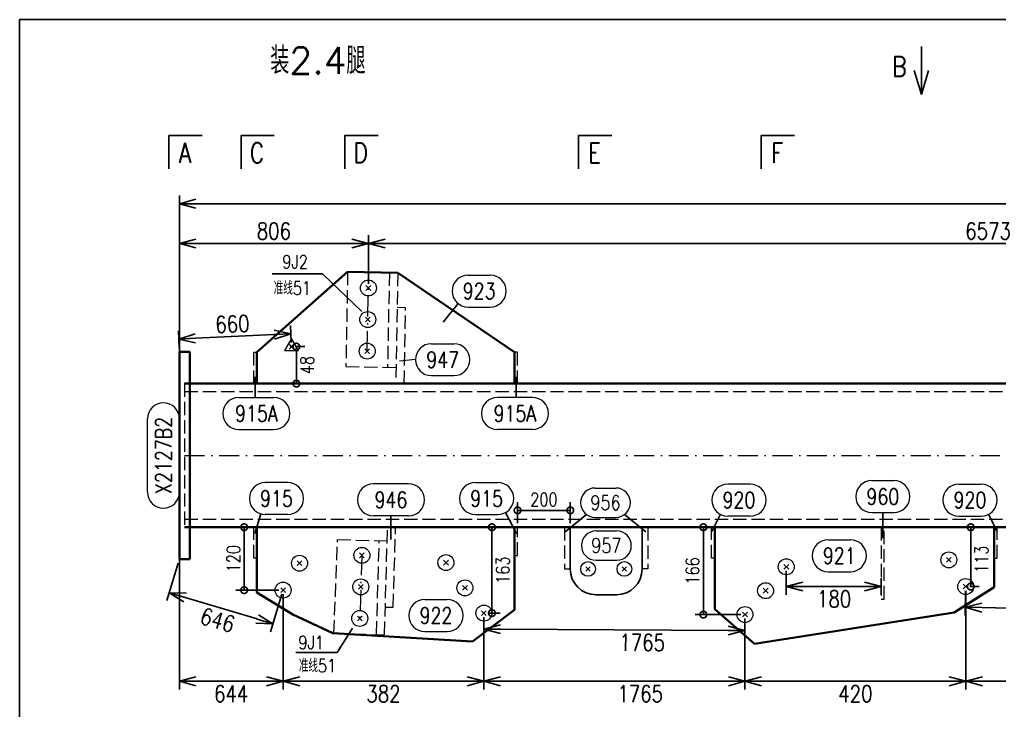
# Model space of a CAD drawing. Extents: x 1310 to 15542, y -76 to 8381.
# Drawn here: x 1516.4 to 1663.8, y 290 to 393.9 of the extents above; entities that cross this region are included whole.
import ezdxf
from ezdxf.enums import TextEntityAlignment as Align

# ---------------------------------------------------------------- set-up
doc = ezdxf.new("R2010")
doc.units = 0
doc.header["$MEASUREMENT"] = 0
doc.linetypes.add('一点画线', pattern=[5.2, 3, -1, 0.2, -1])
doc.linetypes.add('虚线', pattern=[2.75, 2, -0.75])
doc.layers.get('0').update_dxf_attribs({"linetype": 'CONTINUOUS', "lineweight": 25})
doc.layers.get('Defpoints').update_dxf_attribs({"linetype": 'CONTINUOUS'})
doc.layers.add('4', color=7, linetype='CONTINUOUS', lineweight=25)
doc.layers.add('5', color=7, linetype='CONTINUOUS', lineweight=25)
doc.styles.add('DimFont', font='simplex.shx', dxfattribs={"width": 0.8, "bigfont": 'gbhzfs.shx'})
doc.styles.get("Standard").update_dxf_attribs({"font": 'simplex.shx', "width": 0.7, "height": 3, "bigfont": 'gbhzfs.shx'})
doc.dimstyles.new('DHDxfDimStyleOpen30', dxfattribs={"dimtxt": 2.5, "dimasz": 2.5, "dimexe": 1.25, "dimexo": 0.625, "dimtad": 2, "dimtxsty": 'DimFont', "dimblk": 'OPEN30', "dimblk1": 'OPEN30', "dimblk2": 'OPEN30', "dimcen": 2.5, "dimadec": 0, "dimazin": 0, "dimtfac": 1, "dimtmove": 0, "dimatfit": 3, "dimfxl": 0, "dimarcsym": 0})

# ---------------------------------------------------------------- blocks, each defined once
blk = doc.blocks.new('板孔21.5')
at = {"layer": '5', "color": 7, "linetype": 'Continuous', "lineweight": 13}
for p, q in [((-0.3, -0.3), (0.3, 0.3)), ((0.3, -0.3), (-0.3, 0.3))]:
    blk.add_line(p, q, dxfattribs=at)
blk.add_circle((0, 0), 1, dxfattribs=at)
blk = doc.blocks.new('板孔17.5')
at = {"layer": '5', "color": 7, "linetype": 'Continuous', "lineweight": 13}
for p, q in [((0, 1), (-0.866, -0.5)), ((-0.3, -0.3), (0.3, 0.3)), ((0.3, -0.3), (-0.3, 0.3)), ((0.866, -0.5), (0, 1)), ((-0.866, -0.5), (0.866, -0.5))]:
    blk.add_line(p, q, dxfattribs=at)
at = {"layer": '5', "color": 7, "linetype": 'Continuous', "lineweight": 0}
blk.add_circle((0, 0), 0.1, dxfattribs=at)
blk = doc.blocks.new('_OPEN30')
at = {"color": 0, "linetype": 'ByBlock', "lineweight": -2}
for p, q in [((-1, 0.268), (0, 0)), ((0, 0), (-1, -0.268)), ((0, 0), (-1, 0))]:
    blk.add_line(p, q, dxfattribs=at)
blk = doc.blocks.new('*D233')
at = {"layer": '5', "color": 96, "linetype": 'Continuous', "lineweight": -2}
for p, q in [((1557.28, 345.3), (1557.16, 347.85)), ((1540.43, 344.52), (1540.31, 347.07)), ((1554.72, 346.48), (1542.86, 345.94))]:
    blk.add_line(p, q, dxfattribs=at)
at = {"layer": 'Defpoints', "color": 0, "linetype": 'Continuous'}
for p in [(1540.37, 345.82), (1540.45, 343.9), (1557.3, 344.68)]:
    blk.add_point(p, dxfattribs=at)
at = {"layer": '5', "color": 96, "linetype": 'Continuous', "lineweight": -2, "xscale": 2.5, "yscale": 2.5, "zscale": 2.5}
for p, rotation in [((1540.37, 345.82), 182.6505044665177), ((1557.22, 346.6), 2.650504466517694)]:
    blk.add_blockref('_OPEN30', p, dxfattribs=dict(at, rotation=rotation))
at = {"layer": '5', "color": 96, "linetype": 'Continuous', "lineweight": 18, "insert": (1548.42, 348.07), "char_height": 2.5, "attachment_point": 5, "rotation": 2.6505, "line_spacing_factor": 0.6, "style": 'DimFont'}
blk.add_mtext('660', dxfattribs=at)
blk = doc.blocks.new('*D234')
at = {"layer": '5', "color": 96, "linetype": 'Continuous', "lineweight": -2}
for p, q in [((1540.28, 312.12), (1538.58, 306.47)), ((1552.14, 303.71), (1541.33, 306.95)), ((1555.87, 307.45), (1554.18, 301.8))]:
    blk.add_line(p, q, dxfattribs=at)
at = {"layer": 'Defpoints', "color": 0, "linetype": 'Continuous'}
for p in [(1540.45, 312.72), (1556.05, 308.05), (1538.94, 307.67)]:
    blk.add_point(p, dxfattribs=at)
at = {"layer": '5', "color": 96, "linetype": 'Continuous', "lineweight": -2, "xscale": 2.5, "yscale": 2.5, "zscale": 2.5}
for p, rotation in [((1538.94, 307.67), 163.3193999884245), ((1554.53, 302.99), 343.3193999884244)]:
    blk.add_blockref('_OPEN30', p, dxfattribs=dict(at, rotation=rotation))
at = {"layer": '5', "color": 96, "linetype": 'Continuous', "lineweight": 18, "insert": (1546.2, 303.53), "char_height": 2.5, "attachment_point": 5, "rotation": 343.3194, "line_spacing_factor": 0.6, "style": 'DimFont'}
blk.add_mtext('646', dxfattribs=at)
blk = doc.blocks.new('_DotSmall')
at = {"color": 0, "linetype": 'ByBlock', "const_width": 0.5}
blk.add_lwpolyline([(-0.0625, 0, 1), (0.0625, 0, 1)], format="xyb", close=True, dxfattribs=at)
blk = doc.blocks.new('*D236')
at = {"layer": '5', "color": 6, "linetype": 'Continuous', "lineweight": -2}
for p, q in [((1557.93, 344.68), (1559.3, 344.68)), ((1558.05, 339.11), (1558.05, 344.68)), ((1557.93, 339.11), (1559.3, 339.11))]:
    blk.add_line(p, q, dxfattribs=at)
at = {"layer": 'Defpoints', "color": 0, "linetype": 'Continuous'}
for p in [(1557.3, 344.68), (1558.05, 344.68), (1557.3, 339.11)]:
    blk.add_point(p, dxfattribs=at)
at = {"layer": '5', "color": 6, "linetype": 'Continuous', "lineweight": -2, "xscale": 2, "yscale": 2, "zscale": 2}
for p, rotation in [((1558.05, 344.68), 90), ((1558.05, 339.11), 270)]:
    blk.add_blockref('_DotSmall', p, dxfattribs=dict(at, rotation=rotation))
at = {"layer": '5', "color": 6, "linetype": 'Continuous', "lineweight": 18, "insert": (1559.68, 341.89), "char_height": 2, "attachment_point": 5, "rotation": 90, "line_spacing_factor": 0.6, "style": 'DimFont'}
blk.add_mtext('48', dxfattribs=at)
blk = doc.blocks.new('*D237')
at = {"layer": '5', "color": 6, "linetype": 'Continuous', "lineweight": -2}
for p, q in [((1555.42, 317.51), (1548.95, 317.51)), ((1550.2, 317.51), (1550.2, 308.05)), ((1555.42, 308.05), (1548.95, 308.05))]:
    blk.add_line(p, q, dxfattribs=at)
at = {"layer": 'Defpoints', "color": 0, "linetype": 'Continuous'}
for p in [(1556.05, 317.51), (1550.2, 308.05), (1556.05, 308.05)]:
    blk.add_point(p, dxfattribs=at)
at = {"layer": '5', "color": 6, "linetype": 'Continuous', "lineweight": -2, "xscale": 2, "yscale": 2, "zscale": 2}
for p, rotation in [((1550.2, 317.51), 90), ((1550.2, 308.05), 270)]:
    blk.add_blockref('_DotSmall', p, dxfattribs=dict(at, rotation=rotation))
at = {"layer": '5', "color": 6, "linetype": 'Continuous', "lineweight": 18, "insert": (1548.58, 312.78), "char_height": 2, "attachment_point": 5, "rotation": 90, "line_spacing_factor": 0.6, "style": 'DimFont'}
blk.add_mtext('120', dxfattribs=at)
blk = doc.blocks.new('*D238')
at = {"layer": '5', "color": 6, "linetype": 'Continuous', "lineweight": -2}
for p, q in [((1586.88, 317.51), (1588.71, 317.51)), ((1587.46, 317.51), (1587.46, 304.6)), ((1586.88, 304.6), (1588.71, 304.6))]:
    blk.add_line(p, q, dxfattribs=at)
at = {"layer": 'Defpoints', "color": 0, "linetype": 'Continuous'}
for p in [(1586.26, 317.51), (1586.26, 304.6), (1587.46, 304.6)]:
    blk.add_point(p, dxfattribs=at)
at = {"layer": '5', "color": 6, "linetype": 'Continuous', "lineweight": -2, "xscale": 2, "yscale": 2, "zscale": 2}
for p, rotation in [((1587.46, 317.51), 90), ((1587.46, 304.6), 270)]:
    blk.add_blockref('_DotSmall', p, dxfattribs=dict(at, rotation=rotation))
at = {"layer": '5', "color": 6, "linetype": 'Continuous', "lineweight": 18, "insert": (1589.08, 311.05), "char_height": 2, "attachment_point": 5, "rotation": 90, "line_spacing_factor": 0.6, "style": 'DimFont'}
blk.add_mtext('163', dxfattribs=at)
blk = doc.blocks.new('*D239')
at = {"layer": '5', "color": 6, "linetype": 'Continuous', "lineweight": -2}
for p, q in [((1624.89, 317.51), (1618.01, 317.51)), ((1619.26, 317.51), (1619.26, 304.38)), ((1624.89, 304.38), (1618.01, 304.38))]:
    blk.add_line(p, q, dxfattribs=at)
at = {"layer": 'Defpoints', "color": 0, "linetype": 'Continuous'}
for p in [(1625.52, 317.51), (1619.26, 304.38), (1625.52, 304.38)]:
    blk.add_point(p, dxfattribs=at)
at = {"layer": '5', "color": 6, "linetype": 'Continuous', "lineweight": -2, "xscale": 2, "yscale": 2, "zscale": 2}
for p, rotation in [((1619.26, 317.51), 90), ((1619.26, 304.38), 270)]:
    blk.add_blockref('_DotSmall', p, dxfattribs=dict(at, rotation=rotation))
at = {"layer": '5', "color": 6, "linetype": 'Continuous', "lineweight": 18, "insert": (1617.63, 310.95), "char_height": 2, "attachment_point": 5, "rotation": 90, "line_spacing_factor": 0.6, "style": 'DimFont'}
blk.add_mtext('166', dxfattribs=at)
blk = doc.blocks.new('*D240')
at = {"layer": '5', "color": 6, "linetype": 'Continuous', "lineweight": -2}
for p, q in [((1659.34, 317.51), (1660.72, 317.51)), ((1659.47, 317.51), (1659.47, 308.59)), ((1659.34, 308.59), (1660.72, 308.59))]:
    blk.add_line(p, q, dxfattribs=at)
at = {"layer": 'Defpoints', "color": 0, "linetype": 'Continuous'}
for p in [(1658.72, 317.51), (1658.72, 308.59), (1659.47, 308.59)]:
    blk.add_point(p, dxfattribs=at)
at = {"layer": '5', "color": 6, "linetype": 'Continuous', "lineweight": -2, "xscale": 2, "yscale": 2, "zscale": 2}
for p, rotation in [((1659.47, 317.51), 90), ((1659.47, 308.59), 270)]:
    blk.add_blockref('_DotSmall', p, dxfattribs=dict(at, rotation=rotation))
at = {"layer": '5', "color": 6, "linetype": 'Continuous', "lineweight": 18, "insert": (1661.09, 312.68), "char_height": 2, "attachment_point": 5, "rotation": 90, "line_spacing_factor": 0.6, "style": 'DimFont'}
blk.add_mtext('113', dxfattribs=at)
blk = doc.blocks.new('*D245')
at = {"layer": '5', "color": 96, "linetype": 'Continuous', "lineweight": -2}
for p, q in [((1586.25, 303.98), (1586.24, 300.94)), ((1625.51, 303.76), (1625.5, 300.72)), ((1588.74, 302.18), (1623, 301.99))]:
    blk.add_line(p, q, dxfattribs=at)
at = {"layer": 'Defpoints', "color": 0, "linetype": 'Continuous'}
for p in [(1586.26, 304.6), (1625.52, 304.38), (1625.5, 301.97)]:
    blk.add_point(p, dxfattribs=at)
at = {"layer": '5', "color": 96, "linetype": 'Continuous', "lineweight": -2, "xscale": 2.5, "yscale": 2.5, "zscale": 2.5}
for p, rotation in [((1586.24, 302.19), 179.6807284418239), ((1625.5, 301.97), 359.6807284418239)]:
    blk.add_blockref('_OPEN30', p, dxfattribs=dict(at, rotation=rotation))
at = {"layer": '5', "color": 96, "linetype": 'Continuous', "lineweight": 18, "insert": (1610.06, 300.18), "char_height": 2.5, "attachment_point": 5, "rotation": 359.6807, "line_spacing_factor": 0.6, "style": 'DimFont'}
blk.add_mtext('1765', dxfattribs=at)
blk = doc.blocks.new('*D246')
at = {"layer": '5', "color": 96, "linetype": 'Continuous', "lineweight": -2}
for p, q in [((1658.7, 307.96), (1658.63, 304.23)), ((1677.8, 307.59), (1677.73, 303.86)), ((1661.15, 305.43), (1675.26, 305.16))]:
    blk.add_line(p, q, dxfattribs=at)
at = {"layer": 'Defpoints', "color": 0, "linetype": 'Continuous'}
for p in [(1658.72, 308.59), (1677.82, 308.21), (1677.76, 305.11)]:
    blk.add_point(p, dxfattribs=at)
at = {"layer": '5', "color": 96, "linetype": 'Continuous', "lineweight": -2, "xscale": 2.5, "yscale": 2.5, "zscale": 2.5}
for p, rotation in [((1658.65, 305.48), 178.8750627424117), ((1677.76, 305.11), 358.8750627424117)]:
    blk.add_blockref('_OPEN30', p, dxfattribs=dict(at, rotation=rotation))
at = {"layer": '5', "color": 96, "linetype": 'Continuous', "lineweight": 18, "insert": (1669.47, 303.39), "char_height": 2.5, "attachment_point": 5, "rotation": 358.8751, "line_spacing_factor": 0.6, "style": 'DimFont'}
blk.add_mtext('1658', dxfattribs=at)
blk = doc.blocks.new('*D249')
at = {"layer": '5', "color": 7, "linetype": 'Continuous', "lineweight": -2}
for p, q in [((1540.45, 328.93), (1540.45, 367.42)), ((1807.38, 328.93), (1807.38, 367.42)), ((1542.95, 366.17), (1804.88, 366.17))]:
    blk.add_line(p, q, dxfattribs=at)
at = {"layer": 'Defpoints', "color": 0, "linetype": 'Continuous'}
for p in [(1807.38, 366.17), (1540.45, 328.31), (1807.38, 328.31)]:
    blk.add_point(p, dxfattribs=at)
at = {"layer": '5', "color": 7, "linetype": 'Continuous', "lineweight": -2, "xscale": 2.5, "yscale": 2.5, "zscale": 2.5, "rotation": 180}
blk.add_blockref('_OPEN30', (1540.45, 366.17), dxfattribs=at)
at = {"layer": '5', "color": 7, "linetype": 'Continuous', "lineweight": -2, "xscale": 2.5, "yscale": 2.5, "zscale": 2.5}
blk.add_blockref('_OPEN30', (1807.38, 366.17), dxfattribs=at)
at = {"layer": '5', "color": 7, "linetype": 'Continuous', "lineweight": 18, "insert": (1677.79, 368.04), "char_height": 2.5, "attachment_point": 5, "line_spacing_factor": 0.6, "style": 'DimFont'}
blk.add_mtext('8810', dxfattribs=at)
blk = doc.blocks.new('*D250')
at = {"layer": '5', "color": 7, "linetype": 'Continuous', "lineweight": -2}
for p, q in [((1540.45, 328.93), (1540.45, 361.43)), ((1568.88, 354.12), (1568.88, 361.43)), ((1542.95, 360.18), (1566.38, 360.18))]:
    blk.add_line(p, q, dxfattribs=at)
at = {"layer": 'Defpoints', "color": 0, "linetype": 'Continuous'}
for p in [(1568.88, 360.18), (1568.88, 353.49), (1540.45, 328.31)]:
    blk.add_point(p, dxfattribs=at)
at = {"layer": '5', "color": 7, "linetype": 'Continuous', "lineweight": -2, "xscale": 2.5, "yscale": 2.5, "zscale": 2.5, "rotation": 180}
blk.add_blockref('_OPEN30', (1540.45, 360.18), dxfattribs=at)
at = {"layer": '5', "color": 7, "linetype": 'Continuous', "lineweight": -2, "xscale": 2.5, "yscale": 2.5, "zscale": 2.5}
blk.add_blockref('_OPEN30', (1568.88, 360.18), dxfattribs=at)
at = {"layer": '5', "color": 7, "linetype": 'Continuous', "lineweight": 18, "insert": (1554.67, 362.06), "char_height": 2.5, "attachment_point": 5, "line_spacing_factor": 0.6, "style": 'DimFont'}
blk.add_mtext('806', dxfattribs=at)
blk = doc.blocks.new('*D251')
at = {"layer": '5', "color": 7, "linetype": 'Continuous', "lineweight": -2}
for p, q in [((1568.88, 354.12), (1568.88, 361.43)), ((1747.54, 348.74), (1747.54, 361.43)), ((1571.38, 360.18), (1745.04, 360.18))]:
    blk.add_line(p, q, dxfattribs=at)
at = {"layer": 'Defpoints', "color": 0, "linetype": 'Continuous'}
for p in [(1747.54, 360.18), (1568.88, 353.49), (1747.54, 348.11)]:
    blk.add_point(p, dxfattribs=at)
at = {"layer": '5', "color": 7, "linetype": 'Continuous', "lineweight": -2, "xscale": 2.5, "yscale": 2.5, "zscale": 2.5, "rotation": 180}
blk.add_blockref('_OPEN30', (1568.88, 360.18), dxfattribs=at)
at = {"layer": '5', "color": 7, "linetype": 'Continuous', "lineweight": -2, "xscale": 2.5, "yscale": 2.5, "zscale": 2.5}
blk.add_blockref('_OPEN30', (1747.54, 360.18), dxfattribs=at)
at = {"layer": '5', "color": 7, "linetype": 'Continuous', "lineweight": 18, "insert": (1662.08, 362.06), "char_height": 2.5, "attachment_point": 5, "line_spacing_factor": 0.6, "style": 'DimFont'}
blk.add_mtext('6573', dxfattribs=at)
blk = doc.blocks.new('*D252')
at = {"layer": '5', "color": 7, "linetype": 'Continuous', "lineweight": -2}
for p, q in [((1540.45, 327.68), (1540.45, 293.09)), ((1556.05, 307.42), (1556.05, 293.09)), ((1542.95, 294.34), (1553.55, 294.34))]:
    blk.add_line(p, q, dxfattribs=at)
at = {"layer": 'Defpoints', "color": 0, "linetype": 'Continuous'}
for p in [(1540.45, 328.31), (1556.05, 308.05), (1556.05, 294.34)]:
    blk.add_point(p, dxfattribs=at)
at = {"layer": '5', "color": 7, "linetype": 'Continuous', "lineweight": -2, "xscale": 2.5, "yscale": 2.5, "zscale": 2.5, "rotation": 180}
blk.add_blockref('_OPEN30', (1540.45, 294.34), dxfattribs=at)
at = {"layer": '5', "color": 7, "linetype": 'Continuous', "lineweight": -2, "xscale": 2.5, "yscale": 2.5, "zscale": 2.5}
blk.add_blockref('_OPEN30', (1556.05, 294.34), dxfattribs=at)
at = {"layer": '5', "color": 7, "linetype": 'Continuous', "lineweight": 18, "insert": (1548.25, 292.46), "char_height": 2.5, "attachment_point": 5, "line_spacing_factor": 0.6, "style": 'DimFont'}
blk.add_mtext('644', dxfattribs=at)
blk = doc.blocks.new('*D253')
at = {"layer": '5', "color": 7, "linetype": 'Continuous', "lineweight": -2}
for p, q in [((1556.05, 307.42), (1556.05, 293.09)), ((1586.26, 303.98), (1586.26, 293.09)), ((1558.55, 294.34), (1583.76, 294.34))]:
    blk.add_line(p, q, dxfattribs=at)
at = {"layer": 'Defpoints', "color": 0, "linetype": 'Continuous'}
for p in [(1556.05, 308.05), (1586.26, 304.6), (1586.26, 294.34)]:
    blk.add_point(p, dxfattribs=at)
at = {"layer": '5', "color": 7, "linetype": 'Continuous', "lineweight": -2, "xscale": 2.5, "yscale": 2.5, "zscale": 2.5, "rotation": 180}
blk.add_blockref('_OPEN30', (1556.05, 294.34), dxfattribs=at)
at = {"layer": '5', "color": 7, "linetype": 'Continuous', "lineweight": -2, "xscale": 2.5, "yscale": 2.5, "zscale": 2.5}
blk.add_blockref('_OPEN30', (1586.26, 294.34), dxfattribs=at)
at = {"layer": '5', "color": 7, "linetype": 'Continuous', "lineweight": 18, "insert": (1571.15, 292.46), "char_height": 2.5, "attachment_point": 5, "line_spacing_factor": 0.6, "style": 'DimFont'}
blk.add_mtext('382', dxfattribs=at)
blk = doc.blocks.new('*D254')
at = {"layer": '5', "color": 7, "linetype": 'Continuous', "lineweight": -2}
for p, q in [((1586.26, 303.98), (1586.26, 293.09)), ((1625.52, 303.76), (1625.52, 293.09)), ((1588.76, 294.34), (1623.02, 294.34))]:
    blk.add_line(p, q, dxfattribs=at)
at = {"layer": 'Defpoints', "color": 0, "linetype": 'Continuous'}
for p in [(1586.26, 304.6), (1625.52, 304.38), (1625.52, 294.34)]:
    blk.add_point(p, dxfattribs=at)
at = {"layer": '5', "color": 7, "linetype": 'Continuous', "lineweight": -2, "xscale": 2.5, "yscale": 2.5, "zscale": 2.5, "rotation": 180}
blk.add_blockref('_OPEN30', (1586.26, 294.34), dxfattribs=at)
at = {"layer": '5', "color": 7, "linetype": 'Continuous', "lineweight": -2, "xscale": 2.5, "yscale": 2.5, "zscale": 2.5}
blk.add_blockref('_OPEN30', (1625.52, 294.34), dxfattribs=at)
at = {"layer": '5', "color": 7, "linetype": 'Continuous', "lineweight": 18, "insert": (1609.76, 292.46), "char_height": 2.5, "attachment_point": 5, "line_spacing_factor": 0.6, "style": 'DimFont'}
blk.add_mtext('1765', dxfattribs=at)
blk = doc.blocks.new('*D255')
at = {"layer": '5', "color": 7, "linetype": 'Continuous', "lineweight": -2}
for p, q in [((1658.72, 307.96), (1658.72, 293.09)), ((1625.52, 303.76), (1625.52, 293.09)), ((1628.02, 294.34), (1656.22, 294.34))]:
    blk.add_line(p, q, dxfattribs=at)
at = {"layer": 'Defpoints', "color": 0, "linetype": 'Continuous'}
for p in [(1658.72, 308.59), (1625.52, 304.38), (1658.72, 294.34)]:
    blk.add_point(p, dxfattribs=at)
at = {"layer": '5', "color": 7, "linetype": 'Continuous', "lineweight": -2, "xscale": 2.5, "yscale": 2.5, "zscale": 2.5, "rotation": 180}
blk.add_blockref('_OPEN30', (1625.52, 294.34), dxfattribs=at)
at = {"layer": '5', "color": 7, "linetype": 'Continuous', "lineweight": -2, "xscale": 2.5, "yscale": 2.5, "zscale": 2.5}
blk.add_blockref('_OPEN30', (1658.72, 294.34), dxfattribs=at)
at = {"layer": '5', "color": 7, "linetype": 'Continuous', "lineweight": 18, "insert": (1642.12, 292.46), "char_height": 2.5, "attachment_point": 5, "line_spacing_factor": 0.6, "style": 'DimFont'}
blk.add_mtext('420', dxfattribs=at)
blk = doc.blocks.new('*D256')
at = {"layer": '5', "color": 7, "linetype": 'Continuous', "lineweight": -2}
for p, q in [((1658.72, 307.96), (1658.72, 293.09)), ((1677.82, 307.59), (1677.82, 293.09)), ((1661.22, 294.34), (1675.32, 294.34))]:
    blk.add_line(p, q, dxfattribs=at)
at = {"layer": 'Defpoints', "color": 0, "linetype": 'Continuous'}
for p in [(1658.72, 308.59), (1677.82, 308.21), (1677.82, 294.34)]:
    blk.add_point(p, dxfattribs=at)
at = {"layer": '5', "color": 7, "linetype": 'Continuous', "lineweight": -2, "xscale": 2.5, "yscale": 2.5, "zscale": 2.5, "rotation": 180}
blk.add_blockref('_OPEN30', (1658.72, 294.34), dxfattribs=at)
at = {"layer": '5', "color": 7, "linetype": 'Continuous', "lineweight": -2, "xscale": 2.5, "yscale": 2.5, "zscale": 2.5}
blk.add_blockref('_OPEN30', (1677.82, 294.34), dxfattribs=at)
at = {"layer": '5', "color": 7, "linetype": 'Continuous', "lineweight": 18, "insert": (1668.27, 292.46), "char_height": 2.5, "attachment_point": 5, "line_spacing_factor": 0.6, "style": 'DimFont'}
blk.add_mtext('1658', dxfattribs=at)
blk = doc.blocks.new('*D262')
at = {"layer": '5', "color": 134, "linetype": 'Continuous', "lineweight": -2}
for p, q in [((1631.73, 310.93), (1631.73, 307.35)), ((1645.99, 307.34), (1645.99, 309.85)), ((1634.23, 308.6), (1643.49, 308.6))]:
    blk.add_line(p, q, dxfattribs=at)
at = {"layer": 'Defpoints', "color": 0, "linetype": 'Continuous'}
for p in [(1631.73, 311.56), (1645.99, 308.6), (1645.99, 306.71)]:
    blk.add_point(p, dxfattribs=at)
at = {"layer": '5', "color": 134, "linetype": 'Continuous', "lineweight": -2, "xscale": 2.5, "yscale": 2.5, "zscale": 2.5, "rotation": 180}
blk.add_blockref('_OPEN30', (1631.73, 308.6), dxfattribs=at)
at = {"layer": '5', "color": 134, "linetype": 'Continuous', "lineweight": -2, "xscale": 2.5, "yscale": 2.5, "zscale": 2.5}
blk.add_blockref('_OPEN30', (1645.99, 308.6), dxfattribs=at)
at = {"layer": '5', "color": 134, "linetype": 'Continuous', "lineweight": 18, "insert": (1638.93, 306.73), "char_height": 2.5, "attachment_point": 5, "line_spacing_factor": 0.6, "style": 'DimFont'}
blk.add_mtext('180', dxfattribs=at)
blk = doc.blocks.new('*D301')
at = {"layer": '5', "color": 6, "linetype": 'Continuous', "lineweight": -2}
for p, q in [((1591.32, 318.13), (1591.32, 321.3)), ((1599.24, 318.13), (1599.24, 321.3)), ((1591.32, 320.05), (1599.24, 320.05))]:
    blk.add_line(p, q, dxfattribs=at)
at = {"layer": 'Defpoints', "color": 0, "linetype": 'Continuous'}
for p in [(1599.24, 320.05), (1591.32, 317.51), (1599.24, 317.51)]:
    blk.add_point(p, dxfattribs=at)
at = {"layer": '5', "color": 6, "linetype": 'Continuous', "lineweight": -2, "xscale": 2, "yscale": 2, "zscale": 2, "rotation": 180}
blk.add_blockref('_DotSmall', (1591.32, 320.05), dxfattribs=at)
at = {"layer": '5', "color": 6, "linetype": 'Continuous', "lineweight": -2, "xscale": 2, "yscale": 2, "zscale": 2}
blk.add_blockref('_DotSmall', (1599.24, 320.05), dxfattribs=at)
at = {"layer": '5', "color": 6, "linetype": 'Continuous', "lineweight": 18, "insert": (1595.28, 321.68), "char_height": 2, "attachment_point": 5, "style": 'DimFont'}
blk.add_mtext('200', dxfattribs=at)
blk = doc.blocks.new('CTDHK')
at = {"color": 0, "linetype": 'Continuous'}
for p, q in [((0, 210), (297, 210)), ((0, 0), (0, 210))]:
    blk.add_line(p, q, dxfattribs=at)

msp = doc.modelspace()

# ---------------------------------------------------------------- linework, layer by layer
at = {"color": 0, "linetype": 'Continuous'}
for p, q in [((1652.043, 389.822), (1652.043, 382.607)), ((1652.043, 382.607), (1650.951, 386.217)), ((1652.043, 382.607), (1653.135, 386.217)), ((1580.118, 348.345), (1582.36, 351.157)), ((1551.849, 340.119), (1551.849, 337.016)), ((1591.107, 340.119), (1591.107, 337.016)), ((1551.787, 316.577), (1552.681, 319.53)), ((1572.273, 319.239), (1572.273, 315.659)), ((1591.169, 316.577), (1589.476, 319.715)), ((1598.487, 316.81), (1601.679, 319.43)), ((1610.582, 316.81), (1607.39, 319.43)), ((1620.512, 316.864), (1621.837, 319.455)), ((1646.254, 319.718), (1646.254, 315.875)), ((1663.452, 316.864), (1662.127, 319.455)), ((1610.052, 317.509), (1599.245, 317.509)), ((1599.245, 317.509), (1599.245, 311.231)), ((1610.052, 311.231), (1610.052, 317.509)), ((1603.126, 307.35), (1606.171, 307.35))]:
    msp.add_line(p, q, dxfattribs=at)
at = {"color": 4, "linetype": 'Continuous'}
for p, q in [((1554.383, 355.601), (1561.972, 355.601)), ((1561.972, 355.601), (1567.917, 349.979)), ((1564.196, 298.65), (1566.48, 302.336)), ((1557.955, 298.65), (1564.196, 298.65))]:
    msp.add_line(p, q, dxfattribs=at)
at = {"color": 2, "linetype": 'Continuous'}
for points in [[(1543.887, 376.407), (1538.887, 376.407), (1538.887, 371.407)], [(1554.728, 376.407), (1549.728, 376.407), (1549.728, 371.407)], [(1570.329, 376.407), (1565.329, 376.407), (1565.329, 371.407)], [(1605.479, 376.407), (1600.479, 376.407), (1600.479, 371.407)], [(1632.944, 376.407), (1627.944, 376.407), (1627.944, 371.407)]]:
    msp.add_lwpolyline(points, dxfattribs=at)
at = {"color": 0, "linetype": 'Continuous'}
for centre, start, end in [((1603.126, 311.231), 180, 270), ((1606.171, 311.231), 270, 0)]:
    msp.add_arc(centre, 3.881, start, end, dxfattribs=at)
at = {"layer": '4', "color": 1, "linetype": 'Continuous', "lineweight": 18}
msp.add_lwpolyline([(1516.422, 393.861), (1516.422, 183.861), (1813.422, 183.861), (1813.422, 393.861)], close=True, dxfattribs=at)
at = {"layer": '5', "color": 7, "linetype": 'Continuous', "lineweight": 35}
for p, q in [((1552.112, 343.856), (1565.76, 355.925)), ((1565.76, 355.925), (1573.299, 355.783)), ((1573.299, 355.783), (1590.844, 343.856)), ((1542.037, 343.896), (1540.454, 343.896)), ((1540.454, 343.896), (1540.454, 312.722)), ((1542.037, 312.722), (1542.037, 343.896)), ((1552.112, 339.109), (1552.112, 343.856)), ((1590.844, 343.856), (1590.844, 339.109)), ((1806.034, 339.109), (1541.246, 339.109)), ((1590.844, 339.109), (1552.112, 339.109)), ((1541.246, 317.509), (1806.034, 317.509)), ((1552.112, 317.509), (1590.844, 317.509)), ((1552.112, 307.672), (1552.112, 317.509)), ((1590.844, 317.509), (1590.844, 305.082)), ((1662.993, 317.509), (1620.971, 317.509)), ((1620.971, 317.509), (1620.971, 305.176)), ((1662.993, 308.487), (1662.993, 317.509)), ((1540.454, 312.722), (1542.037, 312.722)), ((1656.976, 304.678), (1662.993, 308.487)), ((1557.514, 304.374), (1552.112, 307.672)), ((1590.844, 305.082), (1584.522, 300.325)), ((1620.971, 305.176), (1626.953, 299.997)), ((1563.542, 301.559), (1557.514, 304.374)), ((1626.953, 299.997), (1656.976, 304.678)), ((1584.522, 300.325), (1563.542, 301.559))]:
    msp.add_line(p, q, dxfattribs=at)
at = {"layer": '5', "color": 7, "linetype": '虚线', "lineweight": 18}
for p, q in [((1565.76, 355.925), (1565.491, 341.686)), ((1572.033, 355.807), (1571.763, 341.568)), ((1573.299, 355.783), (1572.983, 339.109)), ((1574.465, 350.512), (1573.199, 350.536)), ((1574.249, 339.097), (1574.465, 350.512)), ((1551.637, 339.109), (1551.637, 343.835)), ((1551.637, 343.835), (1552.112, 343.835)), ((1552.112, 343.835), (1552.112, 339.109)), ((1591.319, 343.835), (1590.844, 343.835)), ((1590.844, 343.835), (1590.844, 339.109)), ((1591.319, 339.109), (1591.319, 343.835)), ((1565.491, 341.686), (1573.029, 341.544)), ((1541.246, 339.109), (1541.246, 317.509)), ((1541.246, 337.909), (1806.034, 337.909)), ((1541.246, 318.709), (1806.034, 318.709)), ((1551.637, 312.846), (1551.637, 317.509)), ((1552.112, 317.509), (1552.112, 312.846)), ((1571.3, 301.33), (1571.768, 317.509)), ((1572.621, 305.475), (1572.969, 317.509)), ((1590.844, 317.509), (1590.844, 313.264)), ((1591.319, 313.264), (1591.319, 317.509)), ((1598.375, 317.509), (1598.375, 311.258)), ((1599.245, 311.258), (1599.245, 317.509)), ((1610.052, 311.258), (1610.052, 317.509)), ((1610.922, 317.509), (1610.922, 311.258)), ((1620.496, 312.846), (1620.496, 317.509)), ((1620.971, 317.509), (1620.971, 312.846)), ((1645.993, 317.509), (1645.993, 306.711)), ((1646.468, 306.711), (1646.468, 317.509)), ((1662.993, 317.509), (1662.993, 312.846)), ((1663.468, 312.846), (1663.468, 317.509)), ((1563.692, 301.55), (1564.251, 315.658)), ((1564.251, 315.658), (1571.709, 315.442)), ((1570.101, 301.365), (1570.51, 315.514)), ((1552.112, 312.846), (1551.637, 312.846)), ((1590.844, 313.264), (1591.319, 313.264)), ((1620.971, 312.846), (1620.496, 312.846)), ((1662.993, 312.846), (1663.468, 312.846)), ((1598.375, 311.258), (1599.245, 311.258)), ((1610.922, 311.258), (1610.052, 311.258)), ((1645.993, 306.711), (1646.468, 306.711)), ((1571.421, 305.51), (1572.621, 305.475)), ((1563.692, 301.55), (1571.3, 301.33))]:
    msp.add_line(p, q, dxfattribs=at)
at = {"layer": '5', "color": 1, "linetype": 'Continuous', "lineweight": 18}
for p, q in [((1583.857, 355.433), (1587.217, 355.433)), ((1583.857, 350.633), (1587.217, 350.633)), ((1578.374, 345.109), (1581.734, 345.109)), ((1573.576, 342.527), (1575.976, 342.786)), ((1578.374, 340.309), (1581.734, 340.309)), ((1549.401, 337.016), (1554.681, 337.016)), ((1593.554, 337.016), (1588.274, 337.016)), ((1535.654, 322.789), (1535.654, 333.829)), ((1540.454, 322.789), (1540.454, 333.829)), ((1549.401, 332.216), (1554.681, 332.216)), ((1593.554, 332.216), (1588.274, 332.216)), ((1556.736, 324.227), (1553.376, 324.227)), ((1584.977, 324.227), (1588.337, 324.227)), ((1644.574, 324.518), (1647.934, 324.518)), ((1574.913, 324.039), (1569.633, 324.039)), ((1602.991, 323.407), (1606.078, 323.407)), ((1626.289, 323.992), (1622.929, 323.992)), ((1657.675, 323.992), (1661.035, 323.992)), ((1556.736, 319.427), (1553.376, 319.427)), ((1574.913, 319.239), (1569.633, 319.239)), ((1584.977, 319.427), (1588.337, 319.427)), ((1602.991, 318.997), (1606.078, 318.997)), ((1626.289, 319.192), (1622.929, 319.192)), ((1644.574, 319.718), (1647.934, 319.718)), ((1657.675, 319.192), (1661.035, 319.192)), ((1603.13, 316.95), (1606.217, 316.95)), ((1638.018, 315.624), (1641.378, 315.624)), ((1603.13, 312.54), (1606.217, 312.54)), ((1638.018, 310.824), (1641.378, 310.824)), ((1577.364, 306.634), (1580.724, 306.634)), ((1577.364, 301.834), (1580.724, 301.834))]:
    msp.add_line(p, q, dxfattribs=at)
at = {"layer": '5', "color": 1, "linetype": '一点画线', "lineweight": 18}
for p, q in [((1568.7, 344), (1568.879, 353.492)), ((1541.246, 328.309), (1806.034, 328.309)), ((1567.902, 313.285), (1567.577, 303.796))]:
    msp.add_line(p, q, dxfattribs=at)
at = {"layer": '5', "color": 1, "linetype": 'Continuous', "lineweight": 18}
for centre, radius, start, end in [((1583.857, 353.033), 2.4, 90, 270), ((1587.217, 353.033), 2.4, 270, 90), ((1578.374, 342.709), 2.4, 90, 270), ((1581.734, 342.709), 2.4, 270, 90), ((1538.054, 333.829), 2.4, 0, 180), ((1549.401, 334.616), 2.4, 90, 270), ((1554.681, 334.616), 2.4, 270, 90), ((1588.274, 334.616), 2.4, 90, 270), ((1593.554, 334.616), 2.4, 270, 90), ((1553.376, 321.827), 2.4, 90, 270), ((1556.736, 321.827), 2.4, 270, 90), ((1584.977, 321.827), 2.4, 90, 270), ((1588.337, 321.827), 2.4, 270, 90), ((1644.574, 322.118), 2.4, 90, 270), ((1647.934, 322.118), 2.4, 270, 90), ((1538.054, 322.789), 2.4, 180, 0), ((1569.633, 321.639), 2.4, 90, 270), ((1574.913, 321.639), 2.4, 270, 90), ((1602.991, 321.202), 2.205, 90, 270), ((1606.078, 321.202), 2.205, 270, 90), ((1622.929, 321.592), 2.4, 90, 270), ((1626.289, 321.592), 2.4, 270, 90), ((1657.675, 321.592), 2.4, 90, 270), ((1661.035, 321.592), 2.4, 270, 90), ((1603.13, 314.745), 2.205, 90, 270), ((1606.217, 314.745), 2.205, 270, 90), ((1638.018, 313.224), 2.4, 90, 270), ((1641.378, 313.224), 2.4, 270, 90), ((1577.364, 304.234), 2.4, 90, 270), ((1580.724, 304.234), 2.4, 270, 90)]:
    msp.add_arc(centre, radius, start, end, dxfattribs=at)

# ---------------------------------------------------------------- block references
at = {"color": 2, "linetype": 'Continuous'}
msp.add_blockref('CTDHK', (1516.422, 183.861), dxfattribs=at)
at = {"layer": '5', "color": 7, "linetype": 'Continuous', "lineweight": 35}
for name, p, xscale, yscale, zscale in [('板孔21.5', (1568.879, 353.492), 1.200000000000728, 1.199999999999818, 1.2), ('板孔21.5', (1568.79, 348.746), 1.200000000000728, 1.199999999999818, 1.2), ('板孔17.5', (1557.305, 344.676), 1.200000000000728, 1.199999999999818, 1.2), ('板孔21.5', (1568.7, 344), 1.200000000000728, 1.199999999999818, 1.2), ('板孔21.5', (1567.902, 313.285), 1.200000000000728, 1.199999999999818, 1.2), ('板孔21.5', (1558.523, 312.101), 1.200000000000728, 1.199999999999818, 1.2), ('板孔21.5', (1580.547, 312.187), 1.200000000000728, 1.199999999999818, 1.2), ('板孔21.5', (1631.73, 311.56), 1.200000000000728, 1.199999999999818, 1.2), ('板孔21.5', (1656.176, 312.599), 1.200000000000728, 1.199999999999818, 1.2), ('板孔21.5', (1601.918, 311.231), 1.102500000000873, 1.102499999999964, 1.1025), ('板孔21.5', (1607.379, 311.231), 1.102500000000873, 1.102499999999964, 1.1025), ('板孔21.5', (1567.74, 308.54), 1.200000000000728, 1.199999999999818, 1.2), ('板孔21.5', (1583.402, 308.394), 1.200000000000728, 1.199999999999818, 1.2), ('板孔21.5', (1658.715, 308.588), 1.200000000000728, 1.199999999999818, 1.2), ('板孔21.5', (1556.05, 308.049), 1.200000000000728, 1.199999999999818, 1.2), ('板孔21.5', (1628.623, 307.97), 1.200000000000728, 1.199999999999818, 1.2), ('板孔21.5', (1586.256, 304.6), 1.200000000000728, 1.199999999999818, 1.2), ('板孔21.5', (1625.516, 304.381), 1.200000000000728, 1.199999999999818, 1.2), ('板孔21.5', (1567.577, 303.796), 1.200000000000728, 1.199999999999818, 1.2)]:
    msp.add_blockref(name, p, dxfattribs=dict(at, xscale=xscale, yscale=yscale, zscale=zscale))

# ---------------------------------------------------------------- texts
at = {"layer": '4', "color": 6, "linetype": 'Continuous', "lineweight": 13}
msp.add_text('装2.4腿', height=4, dxfattribs=at).set_placement((1561.284, 387.707), align=Align.MIDDLE_CENTER)
at = {"layer": '5', "color": 2, "linetype": 'Continuous', "lineweight": 18, "width": 0.8}
for s, p in [('B', (1648.746, 386.796)), ('A', (1541.293, 373.825)), ('C', (1552.134, 373.825)), ('D', (1567.735, 373.825)), ('E', (1602.885, 373.825)), ('F', (1630.349, 373.825))]:
    msp.add_text(s, height=3, dxfattribs=at).set_placement(p, align=Align.MIDDLE_CENTER)
at = {"layer": '5', "color": 4, "linetype": 'Continuous', "lineweight": 18, "width": 0.8}
for s, p in [('9J2', (1557.857, 357.43)), ('准线51', (1557.449, 353.489)), ('9J1', (1560.282, 300.174)), ('准线51', (1561.225, 296.691))]:
    msp.add_text(s, height=2, dxfattribs=at).set_placement(p, align=Align.MIDDLE_CENTER)
at = {"layer": '5', "color": 1, "linetype": 'Continuous', "lineweight": 18, "width": 0.8}
for s, height, p in [('923', 2.4, (1585.537, 353.033)), ('947', 2.4, (1580.054, 342.709)), ('915A', 2.4, (1552.041, 334.616)), ('915A', 2.4, (1590.914, 334.616)), ('915', 2.4, (1555.056, 321.827)), ('946', 2.4, (1572.273, 321.639)), ('915', 2.4, (1586.657, 321.827)), ('920', 2.4, (1624.609, 321.592)), ('960', 2.4, (1646.254, 322.118)), ('920', 2.4, (1659.355, 321.592)), ('956', 2.205, (1604.535, 321.202)), ('957', 2.205, (1604.674, 314.745)), ('921', 2.4, (1639.698, 313.224)), ('922', 2.4, (1579.044, 304.234))]:
    msp.add_text(s, height=height, dxfattribs=at).set_placement(p, align=Align.MIDDLE_CENTER)
msp.add_text('X2127B2', height=2.4, rotation=90, dxfattribs=at).set_placement((1538.054, 328.309), align=Align.MIDDLE_CENTER)

# ---------------------------------------------------------------- dimensions: what is measured, and where the dimension line sits
at = {"layer": '5', "color": 7, "linetype": 'Continuous', "lineweight": 18}
for base, p1, p2, text, picture, middle in [((1807.379, 366.17), (1540.454, 328.309), (1807.379, 328.309), '8810', '*D249', (1677.79, 366.17)), ((1568.879, 360.185), (1540.454, 328.309), (1568.879, 353.492), '806', '*D250', (1554.667, 360.185)), ((1747.537, 360.185), (1568.879, 353.492), (1747.537, 348.114), '6573', '*D251', (1662.081, 360.185)), ((1556.05, 294.339), (1540.454, 328.309), (1556.05, 308.049), '644', '*D252', (1548.252, 294.339)), ((1586.256, 294.339), (1556.05, 308.049), (1586.256, 304.6), '382', '*D253', (1571.153, 294.339)), ((1658.715, 294.339), (1625.516, 304.381), (1658.715, 308.588), '420', '*D255', (1642.115, 294.339)), ((1677.817, 294.339), (1658.715, 308.588), (1677.817, 308.213), '1658', '*D256', (1668.266, 294.339)), ((1625.516, 294.339), (1586.256, 304.6), (1625.516, 304.381), '1765', '*D254', (1609.758, 294.339))]:
    dim = msp.add_linear_dim(base=base, p1=p1, p2=p2, text=text, dimstyle='DHDxfDimStyleOpen30', override={"dimtxt": 2.5, "dimclrd": 7, "dimclre": 7, "dimclrt": 7}, dxfattribs=at)
    dim.commit()
    dim.dimension.update_dxf_attribs({"geometry": picture, "text_midpoint": middle, "dimtype": 160})
at = {"layer": '5', "color": 96, "linetype": 'Continuous', "lineweight": 18}
for base, p1, p2, angle, text, picture, middle in [((1540.365, 345.819), (1557.305, 344.676), (1540.454, 343.896), 182.6505, '660', '*D233', (1548.507, 346.196)), ((1538.939, 307.666), (1556.05, 308.049), (1540.454, 312.722), 163.3194, '646', '*D234', (1546.737, 305.329)), ((1677.756, 305.107), (1658.715, 308.588), (1677.817, 308.213), 358.87506, '1658', '*D246', (1669.507, 305.269)), ((1625.502, 301.973), (1586.256, 304.6), (1625.516, 304.381), 359.68073, '1765', '*D245', (1610.072, 302.059))]:
    dim = msp.add_linear_dim(base=base, p1=p1, p2=p2, angle=angle, text=text, dimstyle='DHDxfDimStyleOpen30', override={"dimtxt": 2.5, "dimclrd": 96, "dimclre": 96, "dimclrt": 96}, dxfattribs=at)
    dim.commit()
    dim.dimension.update_dxf_attribs({"geometry": picture, "text_midpoint": middle, "dimtype": 161})
at = {"layer": '5', "color": 6, "linetype": 'Continuous', "lineweight": 18}
for base, p1, p2, angle, text, picture, middle in [((1558.055, 344.676), (1557.305, 339.109), (1557.305, 344.676), 90, '48', '*D236', (1558.055, 341.892)), ((1550.204, 308.049), (1556.05, 317.509), (1556.05, 308.049), 270, '120', '*D237', (1550.204, 312.779)), ((1587.456, 304.6), (1586.256, 317.509), (1586.256, 304.6), 270, '163', '*D238', (1587.456, 311.054)), ((1619.259, 304.381), (1625.516, 317.509), (1625.516, 304.381), 270, '166', '*D239', (1619.259, 310.945)), ((1659.465, 308.588), (1658.715, 317.509), (1658.715, 308.588), 270, '113', '*D240', (1659.465, 312.684))]:
    dim = msp.add_linear_dim(base=base, p1=p1, p2=p2, angle=angle, text=text, dimstyle='DHDxfDimStyleOpen30', override={"dimtxt": 2, "dimasz": 2, "dimblk1": 'DotSmall', "dimblk2": 'DotSmall', "dimsah": 1, "dimclrd": 6, "dimclre": 6, "dimclrt": 6}, dxfattribs=at)
    dim.commit()
    dim.dimension.update_dxf_attribs({"geometry": picture, "text_midpoint": middle, "dimtype": 161})
dim = msp.add_linear_dim(base=(1599.245, 320.053), p1=(1591.319, 317.509), p2=(1599.245, 317.509), text='200', dimstyle='DHDxfDimStyleOpen30', override={"dimtxt": 2, "dimasz": 2, "dimblk1": 'DotSmall', "dimblk2": 'DotSmall', "dimsah": 1, "dimclrd": 6, "dimclre": 6, "dimclrt": 6}, dxfattribs=at)
dim.commit()
dim.dimension.update_dxf_attribs({"geometry": '*D301', "text_midpoint": (1595.282, 321.678)})
at = {"layer": '5', "color": 134, "linetype": 'Continuous', "lineweight": 18}
dim = msp.add_linear_dim(base=(1645.993, 308.601), p1=(1631.73, 311.56), p2=(1645.993, 306.711), text='180', dimstyle='DHDxfDimStyleOpen30', override={"dimtxt": 2.5, "dimclrd": 134, "dimclre": 134, "dimclrt": 134}, dxfattribs=at)
dim.commit()
dim.dimension.update_dxf_attribs({"geometry": '*D262', "text_midpoint": (1638.932, 308.601), "dimtype": 160})

doc.saveas('drawing.dxf')
